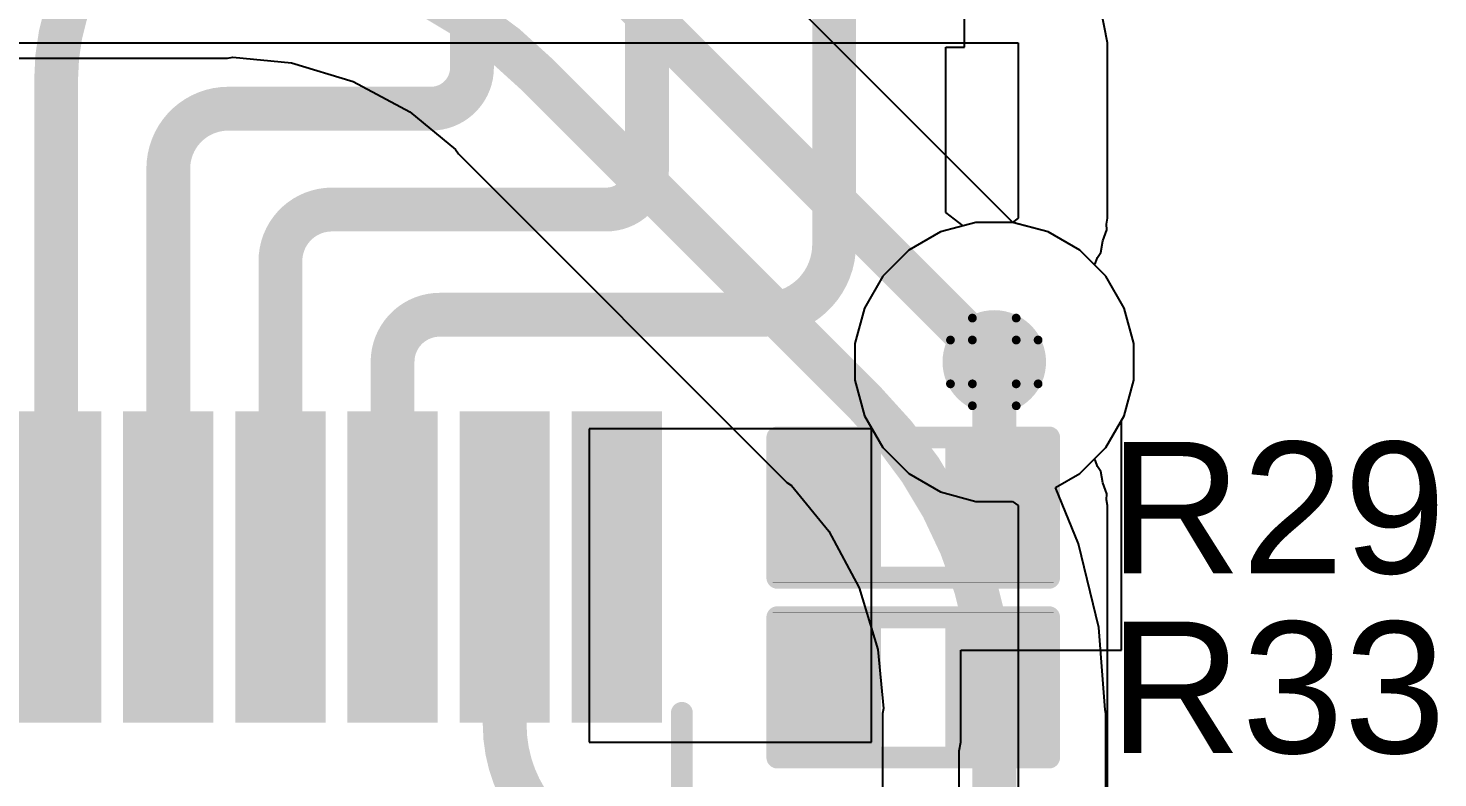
# Model space of a CAD drawing. Header units: inches. Extents: x -5 to 501, y -9 to 81.
# Drawn here: x 102.69 to 110.87, y 28.53 to 32.88 of the extents above; entities that cross this region are included whole.
import ezdxf

# ---------------------------------------------------------------- set-up
doc = ezdxf.new("R2010")
doc.units = ezdxf.units.IN
for name, color, linetype in [('Bottom Layer', 5, 'Continuous'), ('Drill Drawing', 1, 'Continuous'), ('Ground', 16, 'Continuous'), ('Power', 76, 'Continuous'), ('Top Layer', 1, 'Continuous'), ('Top Overlay', 2, 'Continuous'), ('Top Paste', 8, 'Continuous'), ('Top Solder', 216, 'Continuous'), ('Via Holes', 16, 'Continuous')]:
    doc.layers.add(name, color=color, linetype=linetype)
doc.styles.add('Arial', font='', dxfattribs={"height": 0.2})
doc.styles.get('Arial').set_extended_font_data('Arial')

msp = doc.modelspace()

# ---------------------------------------------------------------- hatches: boundary and pattern name
at = {"layer": 'Bottom Layer'}
h = msp.add_hatch(color=5, dxfattribs=at)
edge = h.paths.add_edge_path()
edge.add_arc((108.2942, 30.9431), 0.3, 0, 360)
at = {"layer": 'Ground'}
h = msp.add_hatch(color=16, dxfattribs=at)
edge = h.paths.add_edge_path()
edge.add_arc((108.2942, 30.9431), 0.3, 0, 360)
at = {"layer": 'Power'}
h = msp.add_hatch(color=76, dxfattribs=at)
edge = h.paths.add_edge_path()
edge.add_arc((108.2942, 30.9431), 0.3, 0, 360)
at = {"layer": 'Top Layer'}
h = msp.add_hatch(color=1, dxfattribs=at)
edge = h.paths.add_edge_path()
edge.add_arc((108.2942, 30.9431), 0.3, 0, 360)
for points in [[(102.6963, 30.5554), (103.0163, 30.5554), (103.0163, 28.9554), (102.6963, 28.9554)], [(103.3463, 30.5554), (103.6663, 30.5554), (103.6663, 28.9554), (103.3463, 28.9554)], [(103.9963, 30.5554), (104.3163, 30.5554), (104.3163, 28.9554), (103.9963, 28.9554)], [(104.6463, 30.5554), (104.9663, 30.5554), (104.9663, 28.9554), (104.6463, 28.9554)], [(105.2963, 30.5554), (105.6163, 30.5554), (105.6163, 28.9554), (105.2963, 28.9554)], [(105.9463, 30.5554), (106.2663, 30.5554), (106.2663, 28.9554), (105.9463, 28.9554)], [(107.1258, 29.7815), (107.1258, 30.4165), (107.583, 30.4165), (107.583, 29.7815)], [(108.0656, 29.7815), (108.0656, 30.4165), (108.5228, 30.4165), (108.5228, 29.7815)], [(107.583, 29.3751), (107.583, 28.7401), (107.1258, 28.7401), (107.1258, 29.3751)], [(108.5228, 29.3751), (108.5228, 28.7401), (108.0656, 28.7401), (108.0656, 29.3751)]]:
    msp.add_hatch(color=1, dxfattribs=at).paths.add_polyline_path(points)
at = {"layer": 'Top Paste'}
for points in [[(102.6963, 30.5554), (103.0163, 30.5554), (103.0163, 28.9554), (102.6963, 28.9554)], [(103.3463, 30.5554), (103.6663, 30.5554), (103.6663, 28.9554), (103.3463, 28.9554)], [(103.9963, 30.5554), (104.3163, 30.5554), (104.3163, 28.9554), (103.9963, 28.9554)], [(104.6463, 30.5554), (104.9663, 30.5554), (104.9663, 28.9554), (104.6463, 28.9554)], [(105.2963, 30.5554), (105.6163, 30.5554), (105.6163, 28.9554), (105.2963, 28.9554)], [(105.9463, 30.5554), (106.2663, 30.5554), (106.2663, 28.9554), (105.9463, 28.9554)], [(107.1258, 29.7815), (107.1258, 30.4165), (107.583, 30.4165), (107.583, 29.7815)], [(108.0656, 29.7815), (108.0656, 30.4165), (108.5228, 30.4165), (108.5228, 29.7815)], [(107.583, 29.3751), (107.583, 28.7401), (107.1258, 28.7401), (107.1258, 29.3751)], [(108.5228, 29.3751), (108.5228, 28.7401), (108.0656, 28.7401), (108.0656, 29.3751)]]:
    msp.add_hatch(color=8, dxfattribs=at).paths.add_polyline_path(points)
at = {"layer": 'Top Solder'}
for points in [[(102.5947, 30.657), (103.1179, 30.657), (103.1179, 28.8538), (102.5947, 28.8538)], [(103.2447, 30.657), (103.7679, 30.657), (103.7679, 28.8538), (103.2447, 28.8538)], [(103.8947, 30.657), (104.4179, 30.657), (104.4179, 28.8538), (103.8947, 28.8538)], [(104.5447, 30.657), (105.0679, 30.657), (105.0679, 28.8538), (104.5447, 28.8538)], [(105.1947, 30.657), (105.7179, 30.657), (105.7179, 28.8538), (105.1947, 28.8538)], [(105.8447, 30.657), (106.3679, 30.657), (106.3679, 28.8538), (105.8447, 28.8538)], [(107.0708, 29.7265), (107.0708, 30.4715), (107.638, 30.4715), (107.638, 29.7265)], [(108.0106, 29.7265), (108.0106, 30.4715), (108.5778, 30.4715), (108.5778, 29.7265)], [(107.638, 29.4301), (107.638, 28.6851), (107.0708, 28.6851), (107.0708, 29.4301)], [(108.5778, 29.4301), (108.5778, 28.6851), (108.0106, 28.6851), (108.0106, 29.4301)]]:
    msp.add_hatch(color=216, dxfattribs=at).paths.add_polyline_path(points)
at = {"layer": 'Via Holes'}
h = msp.add_hatch(color=7, dxfattribs=at)
edge = h.paths.add_edge_path()
edge.add_arc((108.2942, 30.9431), 0.15, 0, 360)

# ---------------------------------------------------------------- linework, layer by layer
at = {"layer": 'Bottom Layer'}
for p, q in [((108.4023, 31.7506), (106.6063, 33.5467)), ((97.7161, 32.7028), (103.8499, 32.7028)), ((103.8499, 32.7028), (103.8798, 32.7087)), ((103.8798, 32.7087), (104.2209, 32.6751)), ((104.2209, 32.6751), (104.5776, 32.5669)), ((104.5776, 32.5669), (104.9063, 32.3912)), ((104.9063, 32.3912), (105.1712, 32.1738)), ((105.1712, 32.1738), (105.1881, 32.1484)), ((105.1881, 32.1484), (107.0924, 30.2441)), ((108.6061, 31.696), (108.4023, 31.7506)), ((108.7903, 31.5897), (108.6061, 31.696)), ((108.9408, 31.4392), (108.7903, 31.5897)), ((109.0471, 31.255), (108.9408, 31.4392)), ((109.1022, 31.0495), (109.0471, 31.255)), ((109.1022, 30.8367), (109.1022, 31.0495)), ((109.0471, 30.6312), (109.1022, 30.8367)), ((108.9408, 30.447), (109.0471, 30.6312)), ((108.7903, 30.2965), (108.9408, 30.447)), ((107.0924, 30.2441), (107.1178, 30.2272)), ((108.6487, 30.2147), (108.7903, 30.2965)), ((107.1178, 30.2272), (107.3352, 29.9623)), ((108.7831, 29.8901), (108.6487, 30.2147)), ((107.3352, 29.9623), (107.5109, 29.6336)), ((108.8998, 29.4041), (108.7831, 29.8901)), ((107.5109, 29.6336), (107.6191, 29.2769)), ((108.9373, 28.9277), (108.8998, 29.4041)), ((107.6191, 29.2769), (107.6527, 28.9358)), ((107.6527, 28.9358), (107.6468, 28.9059)), ((108.9416, 28.9059), (108.9373, 28.9277)), ((107.6468, 28.9059), (107.6468, 24.65)), ((108.9416, 24.65), (108.9416, 28.9059))]:
    msp.add_line(p, q, dxfattribs=at)
at = {"layer": 'Bottom Layer', "const_width": 0.254}
for points in [[(103.8499, 33.3502, -0.198912), (105.6459, 32.6063)], [(107.5503, 30.7019, -0.198912), (108.2942, 28.9059)]]:
    msp.add_lwpolyline(points, format="xyb", dxfattribs=at)
for points in [[(106.1484, 33.0889), (108.2942, 30.9431)], [(105.6459, 32.6063), (107.5503, 30.7019)], [(108.2942, 24.1554), (108.2942, 28.9059)]]:
    msp.add_lwpolyline(points, dxfattribs=at)
at = {"layer": 'Bottom Layer', "const_width": 0.127}
for points in [[(105.5824, 32.6063, 1), (105.7094, 32.6063, 1)], [(105.5824, 32.6063, 1), (105.7094, 32.6063, 1)], [(108.2307, 30.9431, 1), (108.3577, 30.9431, 1)], [(107.4868, 30.7019, 1), (107.6138, 30.7019, 1)], [(107.4868, 30.7019, 1), (107.6138, 30.7019, 1)], [(108.2307, 28.9059, 1), (108.3577, 28.9059, 1)], [(108.2307, 28.9059, 1), (108.3577, 28.9059, 1)]]:
    msp.add_lwpolyline(points, format="xyb", close=True, dxfattribs=at)
at = {"layer": 'Drill Drawing', "const_width": 0.0508}
for points in [[(108.1672, 31.0701), (108.1672, 31.1971)], [(108.1672, 31.1971), (108.4212, 31.1971)], [(108.4212, 31.0701), (108.4212, 31.1971)], [(108.0402, 30.8161), (108.0402, 31.0701)], [(108.0402, 31.0701), (108.1672, 31.0701)], [(108.4212, 31.0701), (108.5482, 31.0701)], [(108.5482, 30.8161), (108.5482, 31.0701)], [(108.0402, 30.8161), (108.1672, 30.8161)], [(108.1672, 30.6891), (108.1672, 30.8161)], [(108.4212, 30.8161), (108.5482, 30.8161)], [(108.4212, 30.6891), (108.4212, 30.8161)], [(108.1672, 30.6891), (108.4212, 30.6891)]]:
    msp.add_lwpolyline(points, dxfattribs=at)
at = {"layer": 'Drill Drawing', "const_width": 0.0254}
for points in [[(108.1545, 31.1971, 1), (108.1799, 31.1971, 1)], [(108.1545, 31.1971, 1), (108.1799, 31.1971, 1)], [(108.4085, 31.1971, 1), (108.4339, 31.1971, 1)], [(108.4085, 31.1971, 1), (108.4339, 31.1971, 1)], [(108.0275, 31.0701, 1), (108.0529, 31.0701, 1)], [(108.0275, 31.0701, 1), (108.0529, 31.0701, 1)], [(108.1545, 31.0701, 1), (108.1799, 31.0701, 1)], [(108.1545, 31.0701, 1), (108.1799, 31.0701, 1)], [(108.4085, 31.0701, 1), (108.4339, 31.0701, 1)], [(108.4085, 31.0701, 1), (108.4339, 31.0701, 1)], [(108.5355, 31.0701, 1), (108.5609, 31.0701, 1)], [(108.5355, 31.0701, 1), (108.5609, 31.0701, 1)], [(108.0275, 30.8161, 1), (108.0529, 30.8161, 1)], [(108.0275, 30.8161, 1), (108.0529, 30.8161, 1)], [(108.1545, 30.8161, 1), (108.1799, 30.8161, 1)], [(108.1545, 30.8161, 1), (108.1799, 30.8161, 1)], [(108.4085, 30.8161, 1), (108.4339, 30.8161, 1)], [(108.4085, 30.8161, 1), (108.4339, 30.8161, 1)], [(108.5355, 30.8161, 1), (108.5609, 30.8161, 1)], [(108.5355, 30.8161, 1), (108.5609, 30.8161, 1)], [(108.1545, 30.6891, 1), (108.1799, 30.6891, 1)], [(108.1545, 30.6891, 1), (108.1799, 30.6891, 1)], [(108.4085, 30.6891, 1), (108.4339, 30.6891, 1)], [(108.4085, 30.6891, 1), (108.4339, 30.6891, 1)]]:
    msp.add_lwpolyline(points, format="xyb", close=True, dxfattribs=at)
at = {"layer": 'Ground'}
for p, q in [((108.9506, 32.7914), (108.9111, 32.9896)), ((96.5454, 32.7914), (108.4326, 32.7914)), ((108.4326, 32.7914), (108.4326, 31.7757)), ((108.9506, 31.7757), (108.9506, 32.7914)), ((108.1878, 31.7511), (107.9823, 31.696)), ((108.4006, 31.7511), (108.1878, 31.7511)), ((108.4326, 31.7757), (108.4006, 31.7511)), ((108.9243, 31.6439), (108.9461, 31.7081)), ((108.9439, 31.7422), (108.9506, 31.7757)), ((108.9461, 31.7081), (108.9439, 31.7422)), ((107.9823, 31.696), (107.7981, 31.5897)), ((108.9111, 31.5775), (108.9243, 31.6439)), ((107.7981, 31.5897), (107.6476, 31.4392)), ((108.8812, 31.5167), (108.8921, 31.549)), ((108.8921, 31.549), (108.9111, 31.5775)), ((108.8728, 31.5072), (108.8812, 31.5167)), ((108.9408, 31.4392), (108.8728, 31.5072)), ((107.6476, 31.4392), (107.5413, 31.255)), ((109.0471, 31.255), (108.9408, 31.4392)), ((107.5413, 31.255), (107.4862, 31.0495)), ((109.1022, 31.0495), (109.0471, 31.255)), ((107.4862, 31.0495), (107.4862, 30.8367)), ((109.1022, 30.8367), (109.1022, 31.0495)), ((107.4862, 30.8367), (107.5413, 30.6312)), ((109.0471, 30.6312), (109.1022, 30.8367)), ((107.5413, 30.6312), (107.6476, 30.447)), ((108.9408, 30.447), (109.0471, 30.6312)), ((107.6476, 30.447), (107.7981, 30.2965)), ((108.8728, 30.379), (108.9408, 30.447)), ((108.8812, 30.3695), (108.8728, 30.379)), ((108.8921, 30.3372), (108.8812, 30.3695)), ((108.9111, 30.3087), (108.8921, 30.3372)), ((107.7981, 30.2965), (107.9823, 30.1902)), ((108.9243, 30.2423), (108.9111, 30.3087)), ((108.9461, 30.1781), (108.9243, 30.2423)), ((107.9823, 30.1902), (108.1878, 30.1351)), ((108.9439, 30.144), (108.9461, 30.1781)), ((108.1878, 30.1351), (108.4006, 30.1351)), ((108.4006, 30.1351), (108.4326, 30.1105)), ((108.4326, 30.1105), (108.4326, 24.988)), ((108.9506, 30.1105), (108.9439, 30.144)), ((108.9506, 24.988), (108.9506, 30.1105))]:
    msp.add_line(p, q, dxfattribs=at)
at = {"layer": 'Power'}
for p, q in [((108.9506, 32.7914), (108.9111, 32.9896)), ((96.5454, 32.7914), (108.4326, 32.7914)), ((108.4326, 32.7914), (108.4326, 31.7757)), ((108.9506, 31.7757), (108.9506, 32.7914)), ((108.1878, 31.7511), (107.9823, 31.696)), ((108.4006, 31.7511), (108.1878, 31.7511)), ((108.4326, 31.7757), (108.4006, 31.7511)), ((108.9243, 31.6439), (108.9461, 31.7081)), ((108.9439, 31.7422), (108.9506, 31.7757)), ((108.9461, 31.7081), (108.9439, 31.7422)), ((107.9823, 31.696), (107.7981, 31.5897)), ((108.9111, 31.5775), (108.9243, 31.6439)), ((107.7981, 31.5897), (107.6476, 31.4392)), ((108.8812, 31.5167), (108.8921, 31.549)), ((108.8921, 31.549), (108.9111, 31.5775)), ((108.8728, 31.5072), (108.8812, 31.5167)), ((108.9408, 31.4392), (108.8728, 31.5072)), ((107.6476, 31.4392), (107.5413, 31.255)), ((109.0471, 31.255), (108.9408, 31.4392)), ((107.5413, 31.255), (107.4862, 31.0495)), ((109.1022, 31.0495), (109.0471, 31.255)), ((107.4862, 31.0495), (107.4862, 30.8367)), ((109.1022, 30.8367), (109.1022, 31.0495)), ((107.4862, 30.8367), (107.5413, 30.6312)), ((109.0471, 30.6312), (109.1022, 30.8367)), ((107.5413, 30.6312), (107.6476, 30.447)), ((108.9408, 30.447), (109.0471, 30.6312)), ((107.6476, 30.447), (107.7981, 30.2965)), ((108.8728, 30.379), (108.9408, 30.447)), ((108.8812, 30.3695), (108.8728, 30.379)), ((108.8921, 30.3372), (108.8812, 30.3695)), ((108.9111, 30.3087), (108.8921, 30.3372)), ((107.7981, 30.2965), (107.9823, 30.1902)), ((108.9243, 30.2423), (108.9111, 30.3087)), ((108.9461, 30.1781), (108.9243, 30.2423)), ((107.9823, 30.1902), (108.1878, 30.1351)), ((108.9439, 30.144), (108.9461, 30.1781)), ((108.1878, 30.1351), (108.4006, 30.1351)), ((108.4006, 30.1351), (108.4326, 30.1105)), ((108.4326, 30.1105), (108.4326, 24.988)), ((108.9506, 30.1105), (108.9439, 30.144)), ((108.9506, 24.988), (108.9506, 30.1105))]:
    msp.add_line(p, q, dxfattribs=at)
at = {"layer": 'Top Layer'}
for p, q in [((108.1218, 32.766), (108.1218, 33.7058)), ((108.0132, 31.8086), (108.0132, 32.766)), ((108.0132, 32.766), (108.1218, 32.766)), ((108.114, 31.7313), (108.0132, 31.8086)), ((108.1878, 31.7511), (108.114, 31.7313)), ((108.4006, 31.7511), (108.1878, 31.7511)), ((108.6061, 31.696), (108.4006, 31.7511)), ((108.7903, 31.5897), (108.6061, 31.696)), ((108.9408, 31.4392), (108.7903, 31.5897)), ((109.0471, 31.255), (108.9408, 31.4392)), ((109.1022, 31.0495), (109.0471, 31.255)), ((109.1022, 30.8367), (109.1022, 31.0495)), ((109.0471, 30.6312), (109.1022, 30.8367)), ((109.0308, 30.6029), (109.0471, 30.6312)), ((109.0308, 29.2735), (109.0308, 30.6029)), ((107.583, 30.5554), (105.9463, 30.5554)), ((105.9463, 30.5554), (105.9463, 28.7401)), ((107.583, 28.7401), (107.583, 30.5554)), ((108.101, 28.7401), (108.101, 29.2735)), ((108.101, 29.2735), (109.0308, 29.2735)), ((105.9463, 28.7401), (107.583, 28.7401)), ((108.091, 28.6901), (108.101, 28.7401)), ((108.091, 28.2321), (108.091, 28.6901))]:
    msp.add_line(p, q, dxfattribs=at)
at = {"layer": 'Top Layer', "const_width": 0.254}
for points in [[(102.8563, 32.5833, -0.198912), (103.2371, 33.5026)], [(105.2667, 32.6481, -0.414214), (105.029, 32.4104)], [(103.5063, 32.0627, -0.414214), (103.854, 32.4104)], [(106.2815, 32.0627, -0.414214), (106.045, 31.8262)], [(104.1563, 31.5274, -0.414214), (104.4551, 31.8262)], [(107.3658, 31.623, -0.414214), (106.9594, 31.2166)], [(104.8063, 30.9431, -0.414214), (105.0798, 31.2166)], [(106.2816, 28.0162, -0.414214), (105.4563, 28.8415)]]:
    msp.add_lwpolyline(points, format="xyb", dxfattribs=at)
for points in [[(105.2667, 32.6481), (105.2667, 33.5026)], [(106.2815, 32.0627), (106.2815, 33.5026)], [(107.3658, 31.623), (107.3658, 33.5026)], [(102.8563, 29.7554), (102.8563, 32.5833)], [(103.854, 32.4104), (105.029, 32.4104)], [(103.5063, 29.7554), (103.5063, 32.0627)], [(104.4551, 31.8262), (106.045, 31.8262)], [(104.1563, 29.7554), (104.1563, 31.5274)], [(105.0798, 31.2166), (106.9594, 31.2166)], [(104.8063, 29.7554), (104.8063, 30.9431)], [(108.2942, 30.099), (108.2942, 30.9431)], [(105.4563, 28.8415), (105.4563, 29.7554)]]:
    msp.add_lwpolyline(points, dxfattribs=at)
at = {"layer": 'Top Layer', "const_width": 0.127}
for points in [[(105.2032, 32.6481, 1), (105.3302, 32.6481, 1)], [(105.2032, 32.6481, 1), (105.3302, 32.6481, 1)], [(102.7928, 32.5833, 1), (102.9198, 32.5833, 1)], [(102.7928, 32.5833, 1), (102.9198, 32.5833, 1)], [(103.7905, 32.4104, 1), (103.9175, 32.4104, 1)], [(103.7905, 32.4104, 1), (103.9175, 32.4104, 1)], [(104.9655, 32.4104, 1), (105.0925, 32.4104, 1)], [(104.9655, 32.4104, 1), (105.0925, 32.4104, 1)], [(103.4428, 32.0627, 1), (103.5698, 32.0627, 1)], [(103.4428, 32.0627, 1), (103.5698, 32.0627, 1)], [(106.218, 32.0627, 1), (106.345, 32.0627, 1)], [(106.218, 32.0627, 1), (106.345, 32.0627, 1)], [(104.3916, 31.8262, 1), (104.5186, 31.8262, 1)], [(104.3916, 31.8262, 1), (104.5186, 31.8262, 1)], [(105.9815, 31.8262, 1), (106.1085, 31.8262, 1)], [(105.9815, 31.8262, 1), (106.1085, 31.8262, 1)], [(107.3023, 31.623, 1), (107.4293, 31.623, 1)], [(107.3023, 31.623, 1), (107.4293, 31.623, 1)], [(104.0928, 31.5274, 1), (104.2198, 31.5274, 1)], [(104.0928, 31.5274, 1), (104.2198, 31.5274, 1)], [(105.0163, 31.2166, 1), (105.1433, 31.2166, 1)], [(105.0163, 31.2166, 1), (105.1433, 31.2166, 1)], [(106.8959, 31.2166, 1), (107.0229, 31.2166, 1)], [(106.8959, 31.2166, 1), (107.0229, 31.2166, 1)], [(104.7428, 30.9431, 1), (104.8698, 30.9431, 1)], [(104.7428, 30.9431, 1), (104.8698, 30.9431, 1)], [(108.2307, 30.9431, 1), (108.3577, 30.9431, 1)], [(108.2307, 30.099, 1), (108.3577, 30.099, 1)], [(102.7928, 29.7554, 1), (102.9198, 29.7554, 1)], [(103.4428, 29.7554, 1), (103.5698, 29.7554, 1)], [(104.0928, 29.7554, 1), (104.2198, 29.7554, 1)], [(104.7428, 29.7554, 1), (104.8698, 29.7554, 1)], [(105.3928, 29.7554, 1), (105.5198, 29.7554, 1)], [(105.3928, 28.8415, 1), (105.5198, 28.8415, 1)], [(105.3928, 28.8415, 1), (105.5198, 28.8415, 1)]]:
    msp.add_lwpolyline(points, format="xyb", close=True, dxfattribs=at)
at = {"layer": 'Top Overlay'}
for points, const_width in [([(107.0369, 29.6926), (107.0369, 30.5054)], 0.127), ([(107.0369, 30.5054), (108.6117, 30.5054)], 0.127), ([(108.6117, 29.6926), (108.6117, 30.5054)], 0.127), ([(107.0369, 29.6926), (108.6117, 29.6926)], 0.127), ([(107.0115, 29.6672), (108.6371, 29.6672)], 0.00323), ([(107.0369, 29.464), (108.6117, 29.464)], 0.127), ([(107.0369, 28.6512), (107.0369, 29.464)], 0.127), ([(108.6117, 28.6512), (108.6117, 29.464)], 0.127), ([(107.0115, 29.4894), (108.6371, 29.4894)], 0.00323), ([(106.4833, 25.0488), (106.4833, 28.9096)], 0.127), ([(107.0369, 28.6512), (108.6117, 28.6512)], 0.127)]:
    msp.add_lwpolyline(points, dxfattribs=dict(at, const_width=const_width))
for points, const_width in [([(107.0052, 30.5054, 1), (107.0687, 30.5054, 1)], 0.0635), ([(107.0052, 30.5054, 1), (107.0687, 30.5054, 1)], 0.0635), ([(108.58, 30.5054, 1), (108.6435, 30.5054, 1)], 0.0635), ([(108.58, 30.5054, 1), (108.6435, 30.5054, 1)], 0.0635), ([(107.0052, 29.6926, 1), (107.0687, 29.6926, 1)], 0.0635), ([(107.0052, 29.6926, 1), (107.0687, 29.6926, 1)], 0.0635), ([(108.58, 29.6926, 1), (108.6435, 29.6926, 1)], 0.0635), ([(108.58, 29.6926, 1), (108.6435, 29.6926, 1)], 0.0635), ([(107.0107, 29.6672, 1), (107.0123, 29.6672, 1)], 0.00161), ([(108.6363, 29.6672, 1), (108.6379, 29.6672, 1)], 0.00161), ([(107.0052, 29.464, 1), (107.0687, 29.464, 1)], 0.0635), ([(107.0052, 29.464, 1), (107.0687, 29.464, 1)], 0.0635), ([(108.58, 29.464, 1), (108.6435, 29.464, 1)], 0.0635), ([(108.58, 29.464, 1), (108.6435, 29.464, 1)], 0.0635), ([(107.0107, 29.4894, 1), (107.0123, 29.4894, 1)], 0.00161), ([(108.6363, 29.4894, 1), (108.6379, 29.4894, 1)], 0.00161), ([(106.4515, 28.9096, 1), (106.515, 28.9096, 1)], 0.0635), ([(107.0052, 28.6512, 1), (107.0687, 28.6512, 1)], 0.0635), ([(107.0052, 28.6512, 1), (107.0687, 28.6512, 1)], 0.0635), ([(108.58, 28.6512, 1), (108.6435, 28.6512, 1)], 0.0635), ([(108.58, 28.6512, 1), (108.6435, 28.6512, 1)], 0.0635)]:
    msp.add_lwpolyline(points, format="xyb", close=True, dxfattribs=dict(at, const_width=const_width))

# ---------------------------------------------------------------- texts
at = {"layer": 'Top Overlay', "style": 'Arial'}
for s, p in [('R29', (108.9592, 29.7181)), ('R33', (108.9592, 28.6767))]:
    msp.add_text(s, height=0.762, dxfattribs=at).set_placement(p)

doc.saveas('drawing.dxf')
